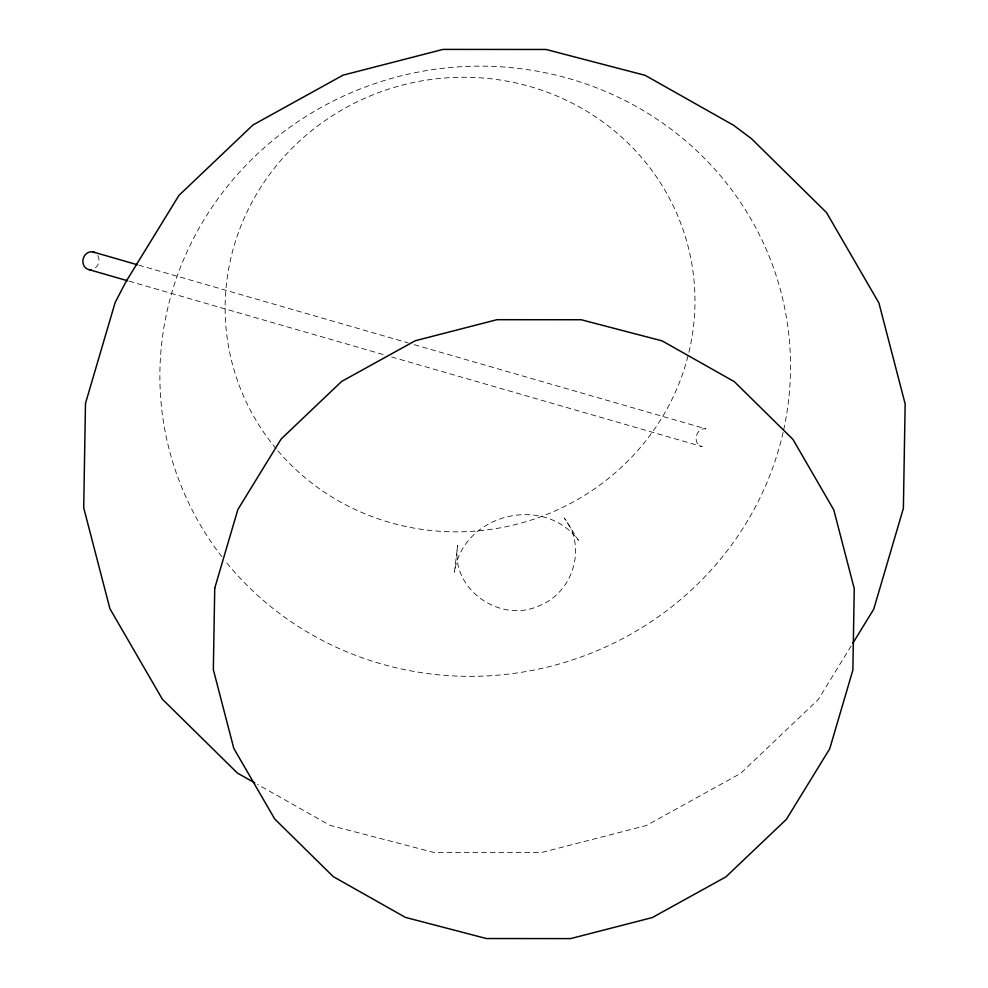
<?xml version="1.0" encoding="UTF-8"?>
<svg xmlns="http://www.w3.org/2000/svg" width="988" height="988" viewBox="0 0 988 988"><rect width="100%" height="100%" fill="white"/><g stroke="black" fill="none" stroke-linecap="round" stroke-linejoin="round"><path stroke-width="0.74" stroke-dasharray="4.94 3.71" d="M851.199 645.88L818.225 699.59L740.667 773.382L646.313 825.536L541.622 852.496L433.707 852.422L329.943 825.326L257.498 784.41M138.703 265.13L408.254 342.935M414.17 344.651L705.938 428.878C695.762 427.063 691.921 444.415 702.209 446.625L391.186 356.841M129.045 281.172L383.789 354.704M276.109 448.725A235.329 226.882 -12.8 0 1 424.964 80.361A235.329 226.882 -12.8 0 1 678.954 383.69A235.329 226.882 -12.8 0 1 277.097 449.898M221.905 556.812A315.876 304.539 -12.8 0 1 408.637 74.075A315.876 304.539 -12.8 0 1 783.435 430.892M783.101 432.398A315.876 304.539 -12.8 0 1 543.264 668.073A315.876 304.539 -12.8 0 1 224.684 560.344M97.8 255.522A9.077 7.99 -73.9 0 1 93.23 269.181M457.691 545.425C450.046 588.539 499.335 623.453 538.324 606.113C572.744 593.553 587.638 547.043 564.234 517.984L578.437 540.288C543.363 493.667 462.495 514.316 454.431 572.213L457.691 545.425"/><path stroke-width="1.48" d="M852.817 643.262L873.725 609.201L903.378 508.351L905.156 403.919L878.937 303.032L826.524 212.568L751.485 138.678L733.553 125.254L645.176 75.347L546.092 49.474L443.056 49.4L343.095 75.137L253.027 124.933L178.964 195.377L125.97 281.691L115.139 302.526L85.487 403.376L83.708 507.795L109.915 608.682L162.328 699.158L237.379 773.048L254.818 782.891M92.786 251.878L137.221 264.71M89.056 269.638L127.563 280.753M91.155 269.712A9.077 7.99 -73.9 0 1 83.066 259.276A9.077 7.99 -73.9 0 1 94.749 252.558M214.729 588.193L213.346 669.666L233.798 748.373L274.689 818.966L333.24 876.615L405.463 917.407L486.429 938.538L570.619 938.6L652.302 917.568L725.908 876.875L786.423 819.311L829.722 748.78L852.866 670.099L854.25 588.626L833.798 509.907L792.907 439.327L734.356 381.677L662.133 340.885L581.166 319.741L496.976 319.692L415.293 340.724L341.687 381.405L281.172 438.981L237.873 509.512L214.729 588.193"/></g></svg>
